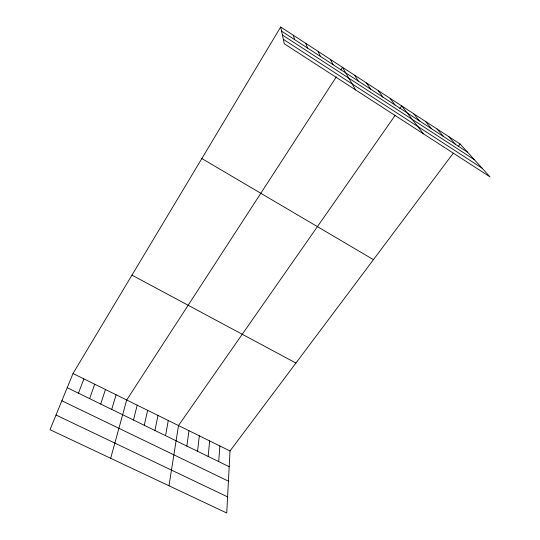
<?xml version="1.0" encoding="UTF-8"?>
<svg xmlns="http://www.w3.org/2000/svg" width="540" height="540" viewBox="0 0 540 540"><rect width="100%" height="100%" fill="white"/><g stroke="black" fill="none" stroke-linecap="round" stroke-linejoin="round"><path stroke-width="0.81" d="M453.283 153.158L230.02 450.968L226.739 513L50.011 429.705L73.015 373.511L280.672 27L460.127 144.025L489.989 176.87L284.29 43.774L280.672 27M218.72 461.599L219.854 445.959M208.177 456.455L209.628 440.91M197.559 451.278L199.321 435.827M186.86 446.06L188.946 430.704M168.986 485.784L178.49 425.547L395.057 115.486M165.55 435.665L168.278 420.512M154.94 430.488L157.984 415.436M144.248 425.277L147.629 410.319M133.481 420.026L137.194 405.175M110.68 458.298L126.684 399.992L336.346 76.856M111.713 409.408L116.107 394.767M100.71 404.042L105.449 389.509M89.627 398.628L94.716 384.217M78.462 393.188L83.903 378.884M340.754 70.052L342.522 67.331L355.651 89.951M399.816 108.668L401.726 105.941L423.495 133.846M458.17 146.637L460.127 144.025M56.018 415.031L227.59 496.874M61.857 400.768L228.42 481.16M67.21 387.7L229.183 466.702M73.015 373.511L230.02 450.968M131.969 275.137L295.927 363.049M201.845 158.537L373.451 259.646M283.318 39.299L482.072 168.163M281.563 31.138L467.552 152.192M282.4 35.012L474.458 159.793M448.646 136.546L455.679 144.47M437.069 128.993L443.705 136.674M425.392 121.379L431.622 128.81M413.606 113.69L419.432 120.872M390.089 98.354L395.071 105.017M378.351 90.7L382.914 97.106M366.512 82.978L370.643 89.12M354.571 75.188L358.263 81.061M330.365 59.407L333.16 64.726M318.107 51.415L320.443 56.444M305.741 43.349L307.598 48.087M293.26 35.208L294.644 39.65"/></g></svg>
